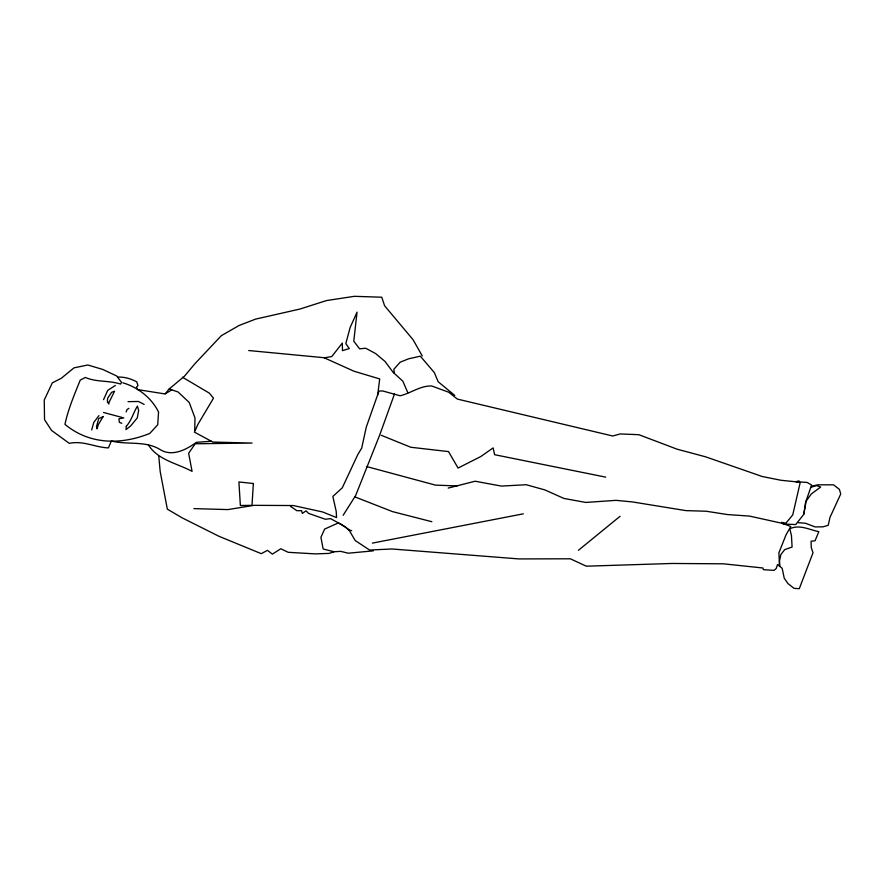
<?xml version="1.0" encoding="UTF-8"?>
<svg xmlns="http://www.w3.org/2000/svg" width="885" height="885" viewBox="0 0 885 885"><rect width="100%" height="100%" fill="white"/><g stroke="black" fill="none" stroke-linecap="round" stroke-linejoin="round"><path stroke-width="1.33" d="M194.744 430.022L194.988 417.897L189.213 402.465L178.084 391.989L169.179 388.969L165.241 393.725M377.685 394.942L379.698 378.913L353.956 371.213L324.22 357.805M803.834 514.207L805.549 502.481L811.6 485.035L807.208 482.469L796.002 481.661L798.956 480.887L800.073 483.066L792.761 514.86L785.88 523.201L781.543 522.349L783.369 524.086L795.726 524.539L803.768 514.373L806.169 501.087L811.379 493.907L820.694 487.027L816.567 485.599L811.302 487.137M91.675 429.966L93.799 422.366L98.954 415.618M394.544 393.869L379.698 435.044L355.615 495.611L343.148 515.269M126.146 411.979L127.053 409.534L128.9 408.339M103.545 399.655L107.749 390.34L115.349 385.495M103.08 416.592L98.312 424.689L97.073 428.871L96.498 426.526L98.744 418.55L103.445 416.514M169.179 388.969L184.368 376.302L194.977 363.647L221.316 335.692L239.149 325.459L255.599 319.109L299.838 309.075L326.554 300.557L354.409 296.32L381.767 297.216L384.621 305.801L413.074 339.718L422.267 355.936M578.436 550.293L620.064 516.298M171.756 389.842L165.108 393.958L137.673 389.599L136.456 387.221L137.971 385.617L136.744 381.844C131.035 378.769 123.966 376.678 117.561 377.121M448.197 488.077L475.134 481.23L501.408 486.086L526.188 484.726L544.894 489.914L563.911 498.443L585.815 502.437L616.015 500.346L632.432 501.928L685.864 510.612L706.164 511.231L727.393 514.55L749.551 516.099L782.694 523.422L790.77 526.52L785.991 534.927L778.866 552.893L779.596 566.212M811.556 486.274L817.762 484.814L833.57 484.847L839.378 489.35L840.75 493.952L829.953 517.459L828.227 525.303L822.961 526.841L815.085 526.918L805.45 523.256L797.894 522.626M372.386 543.113L523.323 513.831M211.338 441.25L196.37 442.334C186.16 449.868 171.59 457.291 159.61 449.237C144.963 440.575 127.241 445 111.344 440.995L108.412 447.898C95.126 447.401 83.079 440.332 69.307 443.363L51.596 430.486L44.538 419.667L44.25 400.031L52.348 382.818L61.242 378.326L73.986 367.861L87.836 364.996L102.682 369.421L116.698 375.992L121.61 382.486L120.559 384.079C108.999 380.251 96.719 382.386 85.336 377.464L80.203 380.152C74.395 394.699 68.222 408.992 64.948 424.38C89.462 444.657 120.559 445.144 149.742 433.462L157.718 424.8L158.559 412.067C151.6 397.896 137.949 387.243 122.904 382.829M331.654 551.886L340.714 551.366L348.236 553.202L373.326 550.857M128.048 401.646L138.436 401.48L144.122 404.39M193.881 508.609L227.921 509.594L254.017 505.335L293.311 505.545L322.571 511.95L336.554 517.57L336.212 511.408L332.849 496.441L342.274 487.845L357.783 454.624L361.733 448.042L366.246 427.201L378.979 391.048L382.619 390.949L400.175 395.783C410.917 393.172 420.054 385.727 431.592 385.937L448.684 392.21L457.346 399.08L612.73 436.006L620.186 433.949L638.804 434.69L677.147 449.204L705.577 456.815L762.206 476.495L780.946 480.267L798.746 482.082M457.191 485.931L435.486 485.124L366.467 466.506M248.729 350.537L324.706 357.761L331.798 356.533L342.296 343.092L342.484 350.637L349.298 348.579L345.814 343.579L350.183 327.384L357.053 312.162L353.768 341.156L359.631 348.845L365.461 348.225L367.087 348.967L375.638 353.58L384.986 361.401L393.128 372.331L402.841 381.181L407.885 392.851M605.727 477.137L494.626 454.702L493.111 447.91L480.699 456.605L458.076 468.043L448.518 451.593L410.773 447.246L381.225 435.276M431.891 521.719L392.486 511.607L354.575 496.762M103.501 412.465L123.789 417.908L118.955 418.804L119.32 422.333L121.809 423.318M351.677 530.69L348.469 529.827L345.493 527.017L338.38 522.924L324.64 529.075L320.923 537.317L323.158 548.988L333.877 551.72L329.187 553.413L315.071 553.877L288.2 552.306L280.799 548.766L272.359 554.132L267.491 550.337L261.274 553.667L218.838 536.233L181.923 517.725L167.331 509.129L160.174 471.451L158.802 456.383M107.339 402.111L108.789 402.94L114.541 391.214L111.621 392.309L107.682 398.139L107.373 400.993L108.921 404.091M182.465 377.22L209.413 393.183L213.506 398.173L198.096 424.048L194.446 432.134L212.82 442.058L252.081 443.064L195.209 443.772L188.638 453.264L192.078 471.373C177.254 463.342 157.762 460.1 148.293 444.757M290.479 506.342L296.873 510.689L301.575 510.7L302.316 513.4L306.088 510.844L308.533 513.366L325.337 519.252L330.525 518.632L341.411 524.495L348.657 529.429L355.239 540.569L369.587 550.039L391.955 548.977L518.964 558.922L570.349 558.8L586.29 566.19L671.981 563.468L723.443 563.811L762.903 567.993L763.434 569.697L774.054 570.36L776.178 568.557L777.528 564.541L782.174 568.292L784.232 578.215L788.004 583.602L794.033 588.337L799.288 588.68L813.016 552.793L811.291 547.638L811.069 541.2L815.019 540.823L818.824 531.664C809.222 529.717 799.697 524.197 789.763 528.754L791.444 535.447L792.086 547.052L784.741 549.596L780.891 554.508L779.508 560.88L779.641 566.356M454.757 395.396L438.186 381.767L434.347 372.607L420.342 356.179L408.549 358.823L400.164 362.208L393.858 369.266L394.323 373.282M253.364 483.52L252.004 505.346L240.366 505.49L238.906 481.971L253.364 483.52M126.323 426.26L125.98 429.601L130.748 425.873L137.275 417.93L138.668 410.496L137.418 406.104C133.358 412.664 131.633 420.364 126.323 426.26"/></g></svg>
